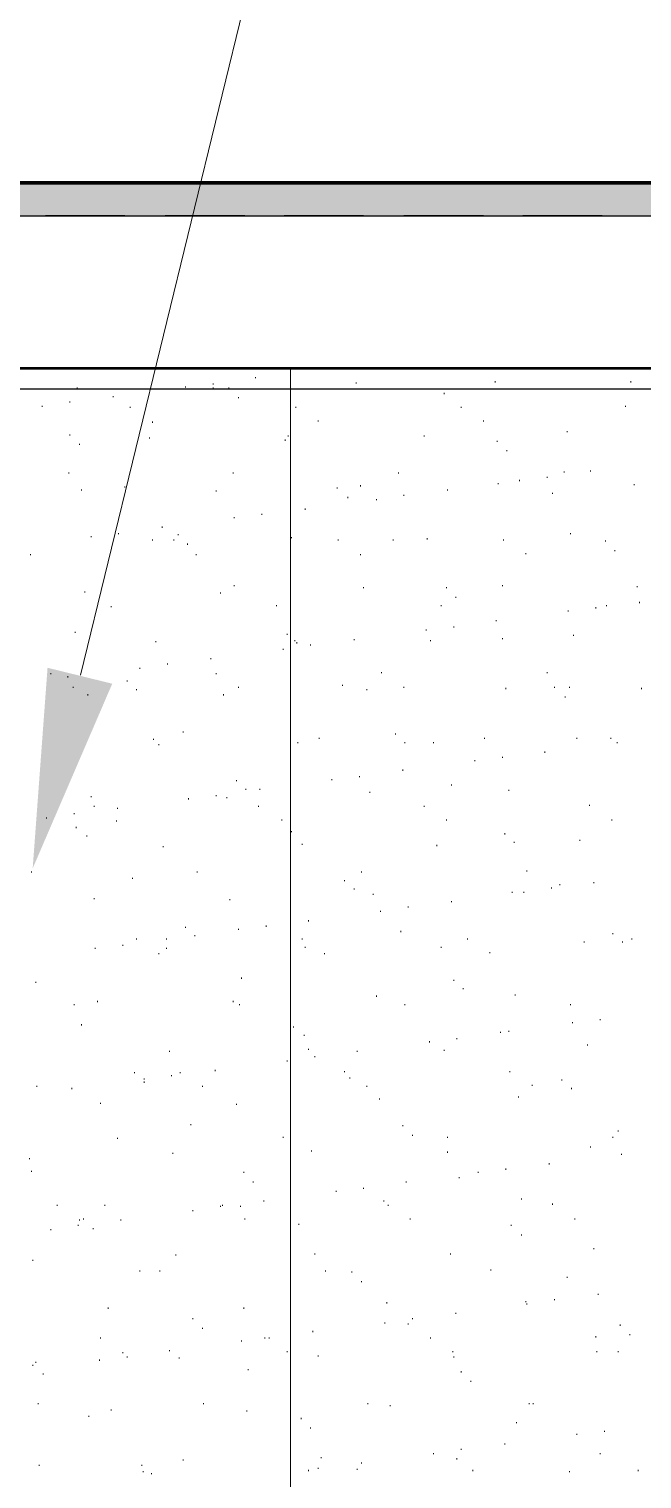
# Model space of a CAD drawing. Header units: inches. Extents: x 5 to 516, y -193 to 129.
# Drawn here: x 46.307 to 48.234, y -83.458 to -78.903 of the extents above; entities that cross this region are included whole.
import ezdxf

# ---------------------------------------------------------------- set-up
doc = ezdxf.new("R2010")
doc.units = ezdxf.units.IN
doc.header["$MEASUREMENT"] = 0
for name, color, linetype in [('Highlight', 210, 'Continuous'), ('PDF4_Geometry', 7, 'Continuous'), ('PDF4_Solid Fills', 7, 'Continuous')]:
    doc.layers.add(name, color=color, linetype=linetype)

msp = doc.modelspace()

# ---------------------------------------------------------------- hatches: boundary and pattern name
at = {"layer": 'PDF4_Solid Fills', "true_color": 0xb3b3b3, "transparency": 33554559}
msp.add_hatch(color=253, dxfattribs=at).paths.add_polyline_path([(33.2754117, -79.489649), (78.6554168, -79.489649), (78.6554168, -79.3863156), (28.0920888, -79.3863156), (28.0920888, -79.489649)])

# ---------------------------------------------------------------- linework, layer by layer
at = {"layer": 'Highlight'}
for p, q in [((23.3387434, -79.4896516), (137.6392915, -79.4896516)), ((23.3387518, -80.0329832), (138.0451299, -80.0329832))]:
    msp.add_line(p, q, dxfattribs=at)
at = {"layer": 'PDF4_Geometry', "lineweight": 15}
for points in [[(46.4687518, -80.9329839), (47.5120852, -76.6596504), (48.178752, -76.6596504)], [(47.1287521, -87.9496505), (47.1287521, -79.9696499)], [(47.245425, -79.9696487), (47.245425, -79.9663154)], [(46.4587581, -80.0329821), (46.4587581, -80.0296488)], [(46.7987579, -80.0296488), (46.7987579, -80.0263154)], [(46.8854244, -80.0196488), (46.8854244, -80.0163154)], [(46.8854244, -80.0329821), (46.8854244, -80.0296488)], [(46.9354249, -80.0329821), (46.9354249, -80.0296488)], [(47.0187583, -79.9996488), (47.0187583, -79.9963154)], [(47.3354248, -80.0163154), (47.3354248, -80.0129821)], [(47.7720915, -80.0129821), (47.7720915, -80.0096488)], [(48.1987578, -80.0129821), (48.1987578, -80.0096488)], [(46.4354249, -80.0763154), (46.4354249, -80.0729821)], [(46.5720911, -80.0596488), (46.5720911, -80.0563154)], [(46.9654246, -80.0629821), (46.9654246, -80.0596488)], [(47.6120912, -80.0496488), (47.6120912, -80.0463154)], [(46.3487583, -80.0896488), (46.3487583, -80.0863154)], [(46.6254248, -80.0929821), (46.6254248, -80.0896488)], [(47.1454248, -80.0929821), (47.1454248, -80.0896488)], [(47.6654249, -80.0929821), (47.6654249, -80.0896488)], [(48.1820918, -80.0896488), (48.1820918, -80.0863154)], [(46.6954245, -80.1396488), (46.6954245, -80.1363154)], [(47.2154246, -80.1363154), (47.2154246, -80.1329821)], [(47.7354247, -80.1363154), (47.7354247, -80.1329821)], [(47.9987583, -80.1696488), (47.9987583, -80.1663154)], [(46.4354249, -80.1796488), (46.4354249, -80.1763154)], [(46.4654245, -80.2096488), (46.4654245, -80.2063154)], [(46.6854249, -80.1896488), (46.6854249, -80.1863154)], [(47.1120912, -80.1963154), (47.1120912, -80.1929821)], [(47.1220916, -80.1829821), (47.1220916, -80.1796488)], [(47.5487579, -80.1829821), (47.5487579, -80.1796488)], [(47.7787579, -80.1996488), (47.7787579, -80.1963154)], [(47.8087584, -80.2296488), (47.8087584, -80.2263154)], [(46.4320917, -80.2996488), (46.4320917, -80.2963154)], [(46.9487577, -80.2996488), (46.9487577, -80.2963154)], [(47.4687578, -80.2996488), (47.4687578, -80.2963154)], [(47.9887579, -80.2963154), (47.9887579, -80.2929821)], [(48.0720912, -80.2929821), (48.0720912, -80.2896488)], [(46.4720917, -80.3529821), (46.4720917, -80.3496488)], [(46.608758, -80.3429821), (46.608758, -80.3396488)], [(47.2754247, -80.3463154), (47.2754247, -80.3429821)], [(47.3487584, -80.3396488), (47.3487584, -80.3363154)], [(47.6220917, -80.3529821), (47.6220917, -80.3496488)], [(47.7820911, -80.3329821), (47.7820911, -80.3296488)], [(47.8487585, -80.3229821), (47.8487585, -80.3196488)], [(47.935425, -80.3129821), (47.935425, -80.3096488)], [(48.2087574, -80.3363154), (48.2087574, -80.3329821)], [(46.8954248, -80.3563154), (46.8954248, -80.3529821)], [(47.3087584, -80.3763154), (47.3087584, -80.3729821)], [(47.3987581, -80.3829821), (47.3987581, -80.3796488)], [(47.4854247, -80.3696488), (47.4854247, -80.3663154)], [(47.9520919, -80.3629821), (47.9520919, -80.3596488)], [(46.9520918, -80.4396488), (46.9520918, -80.4363155)], [(47.0387583, -80.4296488), (47.0387583, -80.4263155)], [(47.1754245, -80.4129821), (47.1754245, -80.4096488)], [(46.5887579, -80.4896488), (46.5887579, -80.4863155)], [(46.725425, -80.4696488), (46.725425, -80.4663155)], [(48.0087579, -80.4896488), (48.0087579, -80.4863155)], [(46.5020914, -80.4996488), (46.5020914, -80.4963155)], [(46.6954245, -80.5096488), (46.6954245, -80.5063155)], [(46.762091, -80.5096488), (46.762091, -80.5063155)], [(46.7754246, -80.4929821), (46.7754246, -80.4896488)], [(46.8054251, -80.5229821), (46.8054251, -80.5196488)], [(47.1320912, -80.5029821), (47.1320912, -80.4996488)], [(47.2787579, -80.5096488), (47.2787579, -80.5063155)], [(47.4520918, -80.5096488), (47.4520918, -80.5063155)], [(47.5587584, -80.5063155), (47.5587584, -80.5029821)], [(47.798758, -80.5096488), (47.798758, -80.5063155)], [(48.1187585, -80.5129821), (48.1187585, -80.5096488)], [(46.3120914, -80.5563155), (46.3120914, -80.5529821)], [(46.8320915, -80.5563155), (46.8320915, -80.5529821)], [(47.3487584, -80.5563155), (47.3487584, -80.5529821)], [(47.8687585, -80.5529821), (47.8687585, -80.5496488)], [(48.1487581, -80.5429821), (48.1487581, -80.5396488)], [(46.9520918, -80.6529821), (46.9520918, -80.6496488)], [(47.358758, -80.6596488), (47.358758, -80.6563155)], [(47.6187585, -80.6596488), (47.6187585, -80.6563155)], [(47.7954247, -80.6529821), (47.7954247, -80.6496488)], [(48.2187587, -80.6563155), (48.2187587, -80.6529821)], [(46.4820913, -80.6729821), (46.4820913, -80.6696488)], [(46.9087577, -80.6763155), (46.9087577, -80.6729821)], [(47.0854248, -80.7163155), (47.0854248, -80.7129821)], [(47.6020917, -80.7163155), (47.6020917, -80.7129821)], [(47.6487581, -80.6896488), (47.6487581, -80.6863155)], [(48.1220917, -80.7163155), (48.1220917, -80.7129821)], [(48.2254251, -80.7063155), (48.2254251, -80.7029821)], [(46.5654247, -80.7196488), (46.5654247, -80.7163155)], [(47.7754247, -80.7629821), (47.7754247, -80.7596488)], [(48.0020915, -80.7329821), (48.0020915, -80.7296488)], [(48.088758, -80.7229821), (48.088758, -80.7196488)], [(46.4520917, -80.7996488), (46.4520917, -80.7963155)], [(47.1187585, -80.8063155), (47.1187585, -80.8029821)], [(47.5554252, -80.7929821), (47.5554252, -80.7896488)], [(47.6420917, -80.7829821), (47.6420917, -80.7796488)], [(46.7054249, -80.8296488), (46.7054249, -80.8263155)], [(47.1054248, -80.8529822), (47.1054248, -80.8496488)], [(47.1420917, -80.8263155), (47.1420917, -80.8229821)], [(47.1487581, -80.8329822), (47.1487581, -80.8296488)], [(47.1920913, -80.8396488), (47.1920913, -80.8363155)], [(47.3287584, -80.8229821), (47.3287584, -80.8196488)], [(47.568758, -80.8263155), (47.568758, -80.8229821)], [(47.7954247, -80.8196488), (47.7954247, -80.8163155)], [(48.0187584, -80.8096488), (48.0187584, -80.8063155)], [(46.742091, -80.8996488), (46.742091, -80.8963155)], [(46.878758, -80.8829822), (46.878758, -80.8796488)], [(46.3754248, -80.9296488), (46.3754248, -80.9263155)], [(46.4287576, -80.9396488), (46.4287576, -80.9363155)], [(46.6554244, -80.9129822), (46.6554244, -80.9096488)], [(46.8954248, -80.9296488), (46.8954248, -80.9263155)], [(47.4154249, -80.9263155), (47.4154249, -80.9229822)], [(47.935425, -80.9263155), (47.935425, -80.9229822)], [(46.4454245, -80.9729822), (46.4454245, -80.9696488)], [(46.6154244, -80.9529822), (46.6154244, -80.9496488)], [(46.6454248, -80.9796488), (46.6454248, -80.9763155)], [(46.9654246, -80.9729822), (46.9654246, -80.9696488)], [(47.2920915, -80.9663155), (47.2920915, -80.9629822)], [(47.3687585, -80.9796488), (47.3687585, -80.9763155)], [(47.4854247, -80.9729822), (47.4854247, -80.9696488)], [(47.8054252, -80.9763155), (47.8054252, -80.9729822)], [(47.9587582, -80.9729822), (47.9587582, -80.9696488)], [(48.0054247, -80.9729822), (48.0054247, -80.9696488)], [(48.2320915, -80.9763155), (48.2320915, -80.9729822)], [(46.492091, -80.9963156), (46.492091, -80.9929821)], [(46.9187581, -80.9963156), (46.9187581, -80.9929821)], [(47.9920911, -81.0029822), (47.9920911, -80.9996488)], [(46.7920915, -81.1129821), (46.7920915, -81.1096488)], [(47.4587582, -81.1196488), (47.4587582, -81.1163155)], [(46.6987577, -81.1363155), (46.6987577, -81.1329822)], [(46.7154245, -81.1529822), (46.7154245, -81.1496489)], [(47.1520913, -81.1463155), (47.1520913, -81.1429822)], [(47.2187578, -81.1329822), (47.2187578, -81.1296488)], [(47.4887578, -81.1463155), (47.4887578, -81.1429822)], [(47.5787584, -81.1463155), (47.5787584, -81.1429822)], [(47.7387578, -81.1329822), (47.7387578, -81.1296488)], [(48.0287579, -81.1329822), (48.0287579, -81.1296488)], [(48.1354245, -81.1329822), (48.1354245, -81.1296488)], [(48.1554245, -81.1463155), (48.1554245, -81.1429822)], [(47.7087582, -81.2029822), (47.7087582, -81.1996488)], [(47.7954247, -81.1929822), (47.7954247, -81.1896488)], [(47.9287577, -81.1763155), (47.9287577, -81.1729822)], [(47.2587579, -81.2629822), (47.2587579, -81.2596489)], [(47.3454244, -81.2529822), (47.3454244, -81.2496489)], [(47.4820914, -81.2329822), (47.4820914, -81.2296488)], [(46.9587582, -81.2663155), (46.9587582, -81.2629822)], [(46.9887578, -81.2929822), (46.9887578, -81.2896488)], [(47.0320911, -81.2929822), (47.0320911, -81.2896488)], [(47.378758, -81.3029821), (47.378758, -81.2996489)], [(47.6354245, -81.2796488), (47.6354245, -81.2763155)], [(47.8154248, -81.2963155), (47.8154248, -81.2929822)], [(46.5020914, -81.3163156), (46.5020914, -81.3129821)], [(46.512091, -81.3463155), (46.512091, -81.3429822)], [(46.5854247, -81.3529822), (46.5854247, -81.3496488)], [(46.8087583, -81.3229822), (46.8087583, -81.3196489)], [(46.8954248, -81.3129821), (46.8954248, -81.3096489)], [(46.9287577, -81.3196489), (46.9287577, -81.3163156)], [(47.0287578, -81.3463155), (47.0287578, -81.3429822)], [(47.5487579, -81.3463155), (47.5487579, -81.3429822)], [(48.068758, -81.3429822), (48.068758, -81.3396489)], [(46.3620911, -81.3829822), (46.3620911, -81.3796489)], [(46.4487577, -81.3696489), (46.4487577, -81.3663155)], [(46.5820915, -81.3929822), (46.5820915, -81.3896489)], [(47.1020916, -81.3896489), (47.1020916, -81.3863155)], [(47.6187585, -81.3896489), (47.6187585, -81.3863155)], [(48.1387585, -81.3896489), (48.1387585, -81.3863155)], [(46.4554249, -81.4129823), (46.4554249, -81.4096488)], [(46.4887577, -81.4396489), (46.4887577, -81.4363156)], [(47.1320912, -81.4263155), (47.1320912, -81.4229823)], [(47.8020912, -81.4329821), (47.8020912, -81.4296489)], [(46.7287581, -81.4729823), (46.7287581, -81.4696488)], [(47.1654249, -81.4663155), (47.1654249, -81.4629822)], [(47.588758, -81.4696488), (47.588758, -81.4663155)], [(47.8320916, -81.4596489), (47.8320916, -81.4563155)], [(48.0387584, -81.4529822), (48.0387584, -81.4496489)], [(46.3154247, -81.5529822), (46.3154247, -81.5496489)], [(46.6320912, -81.5729822), (46.6320912, -81.5696489)], [(46.8354248, -81.5529822), (46.8354248, -81.5496489)], [(47.2987579, -81.5796489), (47.2987579, -81.5763155)], [(47.3520916, -81.5529822), (47.3520916, -81.5496489)], [(47.8720917, -81.5496489), (47.8720917, -81.5463155)], [(47.3287584, -81.6063155), (47.3287584, -81.6029823)], [(47.3887585, -81.6229822), (47.3887585, -81.6196489)], [(47.8254244, -81.6163155), (47.8254244, -81.6129822)], [(47.8620912, -81.6163155), (47.8620912, -81.6129822)], [(47.9487578, -81.6029823), (47.9487578, -81.5996488)], [(47.9754251, -81.5929822), (47.9754251, -81.5896489)], [(48.0820916, -81.5863155), (48.0820916, -81.5829822)], [(46.512091, -81.6363155), (46.512091, -81.6329822)], [(46.9387581, -81.6396489), (46.9387581, -81.6363155)], [(47.4987583, -81.6629823), (47.4987583, -81.6596488)], [(47.6354245, -81.6463155), (47.6354245, -81.6429822)], [(47.185425, -81.7063155), (47.185425, -81.7029822)], [(47.4120917, -81.6763156), (47.4120917, -81.6729823)], [(46.6454248, -81.7629822), (46.6454248, -81.7596489)], [(46.7387578, -81.7629822), (46.7387578, -81.7596489)], [(46.7987579, -81.7263156), (46.7987579, -81.7229823)], [(46.8287583, -81.7529822), (46.8287583, -81.7496489)], [(46.9654246, -81.7329823), (46.9654246, -81.7296488)], [(47.0520911, -81.7229823), (47.0520911, -81.7196488)], [(47.1654249, -81.7629822), (47.1654249, -81.7596489)], [(47.475425, -81.7396489), (47.475425, -81.7363156)], [(47.685425, -81.7629822), (47.685425, -81.7596489)], [(48.1420918, -81.7463156), (48.1420918, -81.7429822)], [(48.2020919, -81.7629822), (48.2020919, -81.7596489)], [(46.515425, -81.7929823), (46.515425, -81.7896488)], [(46.6020916, -81.7829822), (46.6020916, -81.7796488)], [(46.7154245, -81.8096489), (46.7154245, -81.8063156)], [(46.7387578, -81.7929823), (46.7387578, -81.7896488)], [(47.1754245, -81.7896488), (47.1754245, -81.7863156)], [(47.2354246, -81.8096489), (47.2354246, -81.8063156)], [(47.6020917, -81.7896488), (47.6020917, -81.7863156)], [(47.7554247, -81.8063156), (47.7554247, -81.8029822)], [(48.0520912, -81.7729822), (48.0520912, -81.7696489)], [(48.1720914, -81.7729822), (48.1720914, -81.7696489)], [(46.3287583, -81.8996488), (46.3287583, -81.8963156)], [(46.975425, -81.8863156), (46.975425, -81.8829822)], [(47.6420917, -81.8929822), (47.6420917, -81.8896488)], [(47.3987581, -81.9429824), (47.3987581, -81.9396489)], [(47.6720913, -81.9196489), (47.6720913, -81.9163155)], [(47.8354248, -81.9396489), (47.8354248, -81.9363155)], [(46.4487577, -81.969649), (46.4487577, -81.9663156)], [(46.5220914, -81.959649), (46.5220914, -81.9563155)], [(46.9487577, -81.959649), (46.9487577, -81.9563155)], [(46.9687578, -81.969649), (46.9687578, -81.9663156)], [(47.4887578, -81.969649), (47.4887578, -81.9663156)], [(48.0087579, -81.969649), (48.0087579, -81.9663156)], [(46.4720917, -82.0329822), (46.4720917, -82.0296489)], [(48.0154251, -82.0263157), (48.0154251, -82.0229822)], [(48.1020917, -82.0163156), (48.1020917, -82.0129822)], [(47.1387585, -82.0396489), (47.1387585, -82.0363157)], [(47.1720913, -82.0663155), (47.1720913, -82.0629823)], [(47.6520913, -82.0763155), (47.6520913, -82.0729824)], [(47.7887583, -82.0563155), (47.7887583, -82.0529823)], [(47.8154248, -82.0529823), (47.8154248, -82.0496489)], [(46.7487582, -82.1163156), (46.7487582, -82.1129822)], [(47.185425, -82.109649), (47.185425, -82.1063156)], [(47.338758, -82.1163156), (47.338758, -82.1129822)], [(47.5654248, -82.0863156), (47.5654248, -82.0829821)], [(47.6120912, -82.1129822), (47.6120912, -82.109649)], [(48.0620916, -82.0963156), (48.0620916, -82.0929821)], [(47.1187585, -82.1463156), (47.1187585, -82.1429823)], [(47.205425, -82.1329823), (47.205425, -82.1296488)], [(46.6387584, -82.1829823), (46.6387584, -82.1796489)], [(46.6687581, -82.2029824), (46.6687581, -82.1996489)], [(46.6687581, -82.2129821), (46.6687581, -82.209649)], [(46.7554246, -82.1929824), (46.7554246, -82.1896489)], [(46.782091, -82.1829823), (46.782091, -82.1796489)], [(46.8920917, -82.1763155), (46.8920917, -82.1729823)], [(47.2987579, -82.1796489), (47.2987579, -82.1763155)], [(47.3154247, -82.1996489), (47.3154247, -82.1963155)], [(47.818758, -82.1796489), (47.818758, -82.1763155)], [(47.9820915, -82.2063155), (47.9820915, -82.2029824)], [(46.3320915, -82.2263156), (46.3320915, -82.2229822)], [(46.4420913, -82.2329822), (46.4420913, -82.229649)], [(46.8520916, -82.2263156), (46.8520916, -82.2229822)], [(47.3687585, -82.2263156), (47.3687585, -82.2229822)], [(47.4087577, -82.2663157), (47.4087577, -82.2629823)], [(47.8454244, -82.2596488), (47.8454244, -82.2563157)], [(47.8887585, -82.2229822), (47.8887585, -82.219649)], [(48.0120911, -82.2329822), (48.0120911, -82.229649)], [(46.532091, -82.2796489), (46.532091, -82.2763157)], [(46.9587582, -82.2829823), (46.9587582, -82.2796489)], [(46.8154247, -82.3463156), (46.8154247, -82.3429822)], [(47.4820914, -82.349649), (47.4820914, -82.3463156)], [(46.5854247, -82.3896489), (46.5854247, -82.3863157)], [(47.1054248, -82.3863157), (47.1054248, -82.3829823)], [(47.512091, -82.3796488), (47.512091, -82.3763157)], [(47.6220917, -82.3863157), (47.6220917, -82.3829823)], [(48.1420918, -82.3863157), (48.1420918, -82.3829823)], [(48.1587578, -82.3663156), (48.1587578, -82.3629822)], [(46.7587578, -82.4363156), (46.7587578, -82.4329823)], [(47.1954245, -82.4296489), (47.1954245, -82.4263155)], [(47.6220917, -82.4329823), (47.6220917, -82.4296489)], [(48.0720912, -82.4163155), (48.0720912, -82.4129823)], [(48.1687582, -82.4396489), (48.1687582, -82.4363156)], [(46.3087583, -82.4529824), (46.3087583, -82.4496489)], [(46.3154247, -82.4929822), (46.3154247, -82.4896491)], [(47.8054252, -82.4863156), (47.8054252, -82.4829822)], [(47.9420914, -82.469649), (47.9420914, -82.4663156)], [(46.9820914, -82.4963157), (46.9820914, -82.4929822)], [(47.012091, -82.5263157), (47.012091, -82.5229823)], [(47.492091, -82.5263157), (47.492091, -82.5229823)], [(47.6587577, -82.5129823), (47.6587577, -82.5096488)], [(47.7187578, -82.4963157), (47.7187578, -82.4929822)], [(47.2720915, -82.5563156), (47.2720915, -82.5529823)], [(47.358758, -82.5463155), (47.358758, -82.5429823)], [(47.8554248, -82.579649), (47.8554248, -82.5763156)], [(46.3954248, -82.599649), (46.3954248, -82.5963156)], [(46.5454246, -82.599649), (46.5454246, -82.5963156)], [(46.8220911, -82.6163156), (46.8220911, -82.6129822)], [(46.9087577, -82.6029822), (46.9087577, -82.599649)], [(46.9154249, -82.599649), (46.9154249, -82.5963156)], [(46.9720918, -82.6029822), (46.9720918, -82.599649)], [(47.0454247, -82.5863156), (47.0454247, -82.5829822)], [(47.4220913, -82.5863156), (47.4220913, -82.5829822)], [(47.435425, -82.599649), (47.435425, -82.5963156)], [(47.9520919, -82.5963156), (47.9520919, -82.5929822)], [(46.3754248, -82.6763155), (46.3754248, -82.6729824)], [(46.4620913, -82.6629824), (46.4620913, -82.6596489)], [(46.4654245, -82.6463157), (46.4654245, -82.6429823)], [(46.4787581, -82.6429823), (46.4787581, -82.6396489)], [(46.5087578, -82.6729824), (46.5087578, -82.669649)], [(46.5954243, -82.6463157), (46.5954243, -82.6429823)], [(46.9854246, -82.6429823), (46.9854246, -82.6396489)], [(47.1554245, -82.6596489), (47.1554245, -82.6563157)], [(47.5054247, -82.6429823), (47.5054247, -82.6396489)], [(47.8220912, -82.6629824), (47.8220912, -82.6596489)], [(48.0220915, -82.6429823), (48.0220915, -82.6396489)], [(47.8554248, -82.6929824), (47.8554248, -82.689649)], [(46.7687583, -82.7563157), (46.7687583, -82.7529823)], [(47.205425, -82.7529823), (47.205425, -82.7496489)], [(47.6320913, -82.7529823), (47.6320913, -82.7496489)], [(48.0820916, -82.7363156), (48.0820916, -82.7329822)], [(46.3187579, -82.7729823), (46.3187579, -82.7696489)], [(46.6554244, -82.8063156), (46.6554244, -82.8029824)], [(46.7187578, -82.8063156), (46.7187578, -82.8029824)], [(47.2387578, -82.8063156), (47.2387578, -82.8029824)], [(47.3220911, -82.809649), (47.3220911, -82.8063156)], [(47.7587579, -82.8029824), (47.7587579, -82.799649)], [(47.3520916, -82.839649), (47.3520916, -82.8363156)], [(47.9987583, -82.8263156), (47.9987583, -82.8229824)], [(47.8687585, -82.9029823), (47.8687585, -82.8996489)], [(47.9587582, -82.8963157), (47.9587582, -82.8929823)], [(48.0954244, -82.8796489), (48.0954244, -82.8763157)], [(46.5554251, -82.9229824), (46.5554251, -82.919649)], [(46.9820914, -82.9229824), (46.9820914, -82.919649)], [(47.4320918, -82.9063158), (47.4320918, -82.9029823)], [(47.6487581, -82.939649), (47.6487581, -82.9363156)], [(47.8720917, -82.9096489), (47.8720917, -82.9063158)], [(46.8220911, -82.9563156), (46.8220911, -82.9529824)], [(46.8520916, -82.9863157), (46.8520916, -82.9829823)], [(47.4254245, -82.969649), (47.4254245, -82.9663157)], [(47.4987583, -82.9729823), (47.4987583, -82.969649)], [(47.512091, -82.9563156), (47.512091, -82.9529824)], [(48.165425, -82.9763157), (48.165425, -82.9729823)], [(46.532091, -83.0163157), (46.532091, -83.0129823)], [(46.975425, -83.0263158), (46.975425, -83.0229823)], [(47.0487579, -83.0163157), (47.0487579, -83.0129823)], [(47.0620915, -83.0163157), (47.0620915, -83.0129823)], [(47.1987577, -82.9963157), (47.1987577, -82.9929823)], [(47.568758, -83.0163157), (47.568758, -83.0129823)], [(48.088758, -83.0129823), (48.088758, -83.0096489)], [(48.1954246, -83.0063157), (48.1954246, -83.0029823)], [(46.5287578, -83.0863157), (46.5287578, -83.0829822)], [(46.6020916, -83.0629824), (46.6020916, -83.059649)], [(46.6154244, -83.0763156), (46.6154244, -83.0729824)], [(46.7487582, -83.0563156), (46.7487582, -83.0529824)], [(46.7787578, -83.0796491), (46.7787578, -83.0763156)], [(47.1187585, -83.059649), (47.1187585, -83.0563156)], [(47.2154246, -83.0729824), (47.2154246, -83.069649)], [(47.6387585, -83.059649), (47.6387585, -83.0563156)], [(47.6420917, -83.0763156), (47.6420917, -83.0729824)], [(48.0920913, -83.059649), (48.0920913, -83.0563156)], [(48.1587578, -83.059649), (48.1587578, -83.0563156)], [(46.3187579, -83.1029823), (46.3187579, -83.0996491)], [(46.3287583, -83.0929822), (46.3287583, -83.0896491)], [(46.3520916, -83.1296489), (46.3520916, -83.1263157)], [(46.995425, -83.1163157), (46.995425, -83.1129823)], [(47.6654249, -83.1229823), (47.6654249, -83.1196491)], [(47.6954246, -83.1529823), (47.6954246, -83.1496489)], [(46.3354247, -83.2229823), (46.3354247, -83.2196491)], [(46.8554248, -83.2229823), (46.8554248, -83.2196491)], [(47.3720916, -83.2229823), (47.3720916, -83.2196491)], [(47.8787581, -83.2229823), (47.8787581, -83.2196491)], [(47.8920917, -83.2229823), (47.8920917, -83.2196491)], [(46.495425, -83.2629823), (46.495425, -83.2596489)], [(46.5654247, -83.2429823), (46.5654247, -83.2396491)], [(46.992091, -83.2463157), (46.992091, -83.2429823)], [(47.4420914, -83.2296491), (47.4420914, -83.2263157)], [(47.1620917, -83.269649), (47.1620917, -83.2663157)], [(47.1920913, -83.299649), (47.1920913, -83.2963156)], [(47.838758, -83.2829823), (47.838758, -83.279649)], [(48.1154245, -83.309649), (48.1154245, -83.3063156)], [(47.8020912, -83.3496491), (47.8020912, -83.3463157)], [(48.0287579, -83.319649), (48.0287579, -83.3163156)], [(46.7920915, -83.399649), (46.7920915, -83.3963157)], [(47.225425, -83.3929824), (47.225425, -83.389649)], [(47.5787584, -83.3796489), (47.5787584, -83.3763157)], [(47.6520913, -83.3963157), (47.6520913, -83.3929824)], [(47.6654249, -83.3663157), (47.6654249, -83.3629823)], [(48.1020917, -83.3796489), (48.1020917, -83.3763157)], [(46.3387579, -83.4163156), (46.3387579, -83.4129824)], [(46.6620916, -83.4163156), (46.6620916, -83.4129824)], [(46.6654249, -83.4363156), (46.6654249, -83.4329824)], [(46.6920913, -83.4429825), (46.6920913, -83.439649)], [(47.128758, -83.439649), (47.128758, -83.4363156)], [(47.185425, -83.4329824), (47.185425, -83.429649)], [(47.2154246, -83.4263156), (47.2154246, -83.4229824)], [(47.338758, -83.429649), (47.338758, -83.4263156)], [(47.3520916, -83.409649), (47.3520916, -83.4063158)], [(47.7020918, -83.4329824), (47.7020918, -83.429649)], [(48.0054247, -83.4363156), (48.0054247, -83.4329824)], [(48.2220919, -83.4329824), (48.2220919, -83.429649)]]:
    msp.add_lwpolyline(points, dxfattribs=at)
at = {"layer": 'PDF4_Geometry', "lineweight": 70}
msp.add_lwpolyline([(134.6320923, -79.969649), (134.6320923, -79.3863156), (26.9620804, -79.3863156)], dxfattribs=at)
at = {"layer": 'PDF4_Geometry', "lineweight": 35}
for points in [[(46.3587529, -79.4896516), (46.6087529, -79.4896516)], [(46.7354144, -79.4896516), (46.9854144, -79.4896516)], [(47.1087529, -79.4896516), (47.3587529, -79.4896516)], [(47.4854145, -79.4896516), (47.7354145, -79.4896516)], [(47.858753, -79.4896516), (48.108753, -79.4896516)]]:
    msp.add_lwpolyline(points, dxfattribs=at)
at = {"layer": 'PDF4_Geometry', "lineweight": 50}
msp.add_lwpolyline([(134.6320923, -79.969649), (26.9620804, -79.969649)], dxfattribs=at)
at = {"layer": 'PDF4_Solid Fills', "lineweight": 50, "transparency": 33554559}
msp.add_solid([(46.5687477, -80.9596495), (46.3187477, -81.5396496), (46.3654144, -80.9096495)], dxfattribs=at)

doc.saveas('drawing.dxf')
